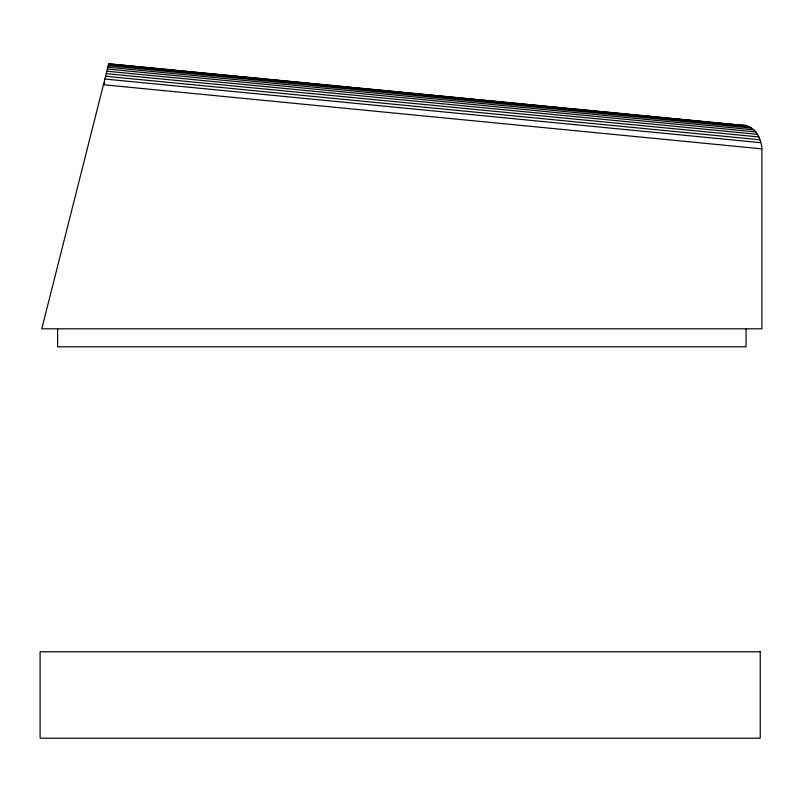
<?xml version="1.0" encoding="UTF-8"?>
<svg xmlns="http://www.w3.org/2000/svg" width="802" height="802" viewBox="0 0 802 802"><rect width="100%" height="100%" fill="white"/><g stroke="black" fill="none" stroke-linecap="round" stroke-linejoin="round"><path stroke-width="1.2" d="M108.41 67.228L108.741 63.799L740.396 125.082C753.78 124.099 761.188 137.202 761.9 148.871L761.9 328.81L41.774 328.81L108.741 63.799M103.388 84.982L104.671 83.077M108.731 63.869L746.241 125.724M108.551 64.561L749.018 126.706M108.27 65.674L751.614 128.089M107.889 67.178L753.96 129.864M107.418 69.032L756.005 131.959M106.877 71.208L757.7 134.355M106.255 73.634L759.003 136.972M105.593 76.27L759.885 139.759M104.892 79.047L760.326 142.636M103.448 84.741L761.9 148.871M746.061 328.81L746.061 346.805L57.614 346.805L57.614 328.81M760.226 651.785L40.1 651.785L40.1 738.201L760.226 738.201L760.226 651.785"/></g></svg>
